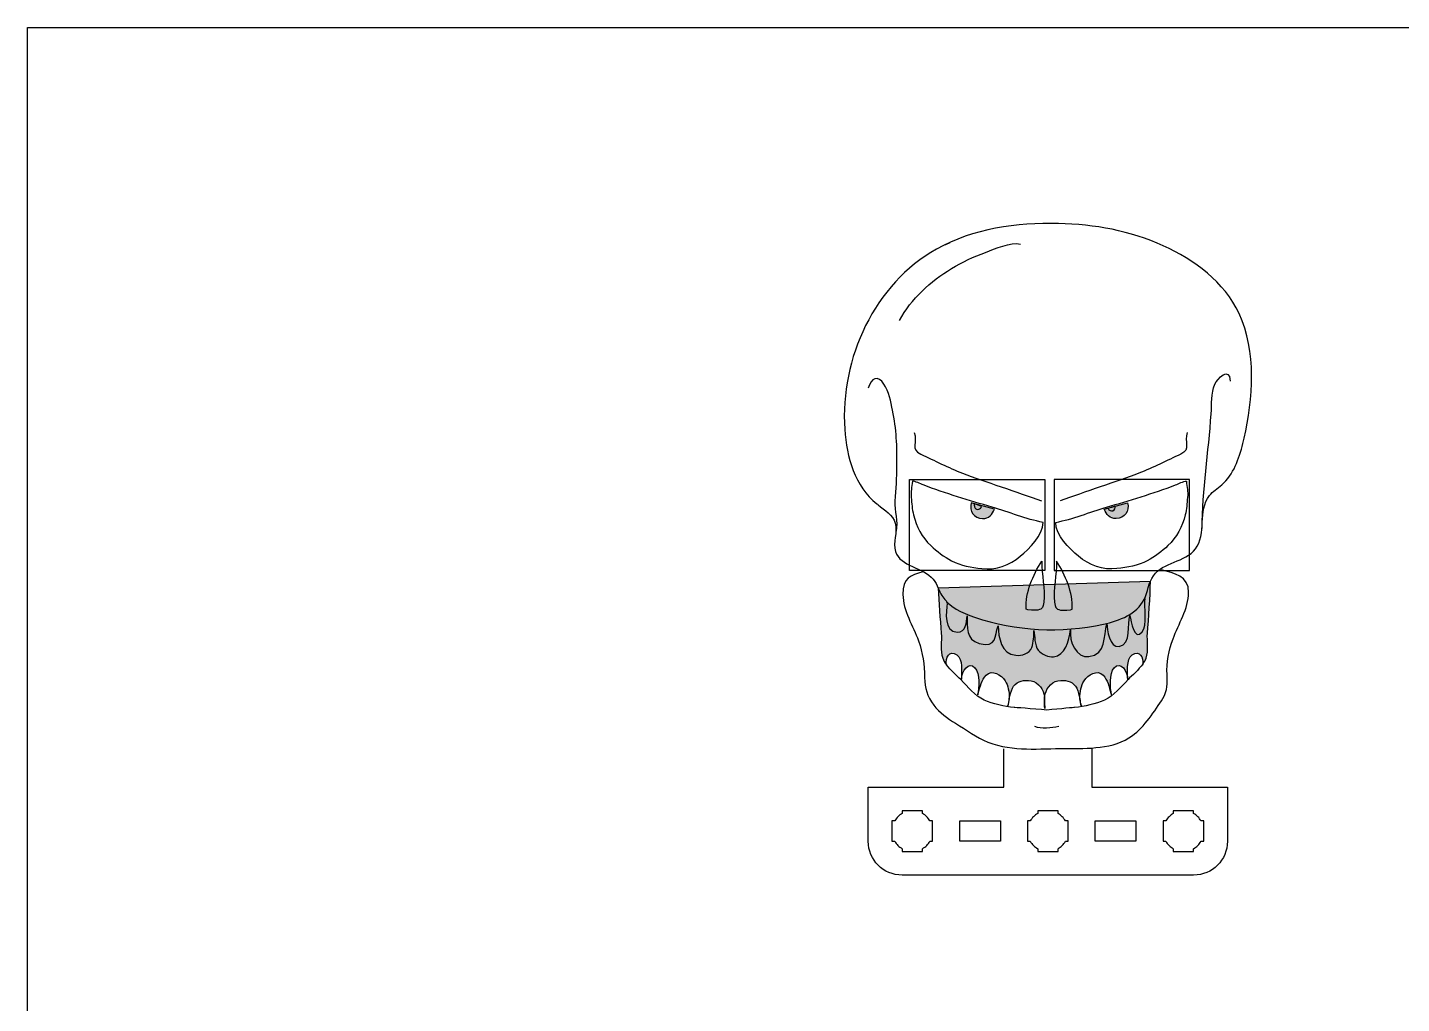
# Model space of a CAD drawing. Extents: x 0 to 879, y 0 to 842.
# Drawn here: x 0 to 575, y 434 to 842 of the extents above; entities that cross this region are included whole.
import ezdxf

# ---------------------------------------------------------------- set-up
doc = ezdxf.new("R2010")
doc.units = 0
doc.header["$MEASUREMENT"] = 0
doc.layers.add('LAYER_1', color=7, linetype='CONTINUOUS')

# ---------------------------------------------------------------- blocks, each defined once
blk = doc.blocks.new('BLOCK_2')
at = {"layer": 'LAYER_1'}
h = blk.add_hatch(color=250, dxfattribs=at)
h.dxf.hatch_style = 2
edge = h.paths.add_edge_path()
edge.add_spline(control_points=[(404.49, 640.46), (403.45, 638.16), (402.23, 636.49), (399.48, 636.53), (395.79, 636.57), (393.85, 639.65), (394.7, 643.1), (394.7, 643.1), (404.49, 640.46), (404.49, 640.46)], knot_values=[0, 0, 0, 0, 1, 1, 1, 2, 2, 2, 3, 3, 3, 3], degree=3, periodic=1)
blk.add_lwpolyline([(368.85, 652.8), (425.46, 652.8), (425.46, 614.71), (368.85, 614.71), (368.85, 652.8)], dxfattribs=at)
at = {"layer": 'LAYER_1', "color": 7}
for points, knots in [([(403.53, 641.26), (410.53, 639.22), (417.6, 636.23), (424.76, 634.92), (424.89, 629.65), (418.95, 623.78), (415.25, 620.72), (410.75, 617), (405.03, 614.83), (399.15, 615.55), (394.75, 616.09), (390.41, 616.71), (386.44, 618.87), (383.45, 620.5), (380.27, 622.88), (377.81, 625.18), (374.13, 628.61), (371.77, 633.21), (370.58, 638.05), (369.98, 640.47), (369.87, 642.87), (369.62, 645.33), (369.38, 647.76), (369.85, 649.69), (370.11, 652.09), (371.21, 652.2), (373.52, 651.01), (374.62, 650.59), (384.03, 646.97), (393.8, 644.1), (403.53, 641.26)], [0, 0, 0, 0, 1, 1, 1, 2, 2, 2, 3, 3, 3, 4, 4, 4, 5, 5, 5, 6, 6, 6, 7, 7, 7, 8, 8, 8, 9, 9, 9, 10, 10, 10, 10]), ([(404.49, 640.46), (403.45, 638.16), (402.23, 636.49), (399.48, 636.53), (395.79, 636.57), (393.85, 639.65), (394.7, 643.1), (394.7, 643.1), (404.49, 640.46), (404.49, 640.46)], [0, 0, 0, 0, 1, 1, 1, 2, 2, 2, 3, 3, 3, 3])]:
    blk.add_open_spline(points, degree=3, knots=knots, dxfattribs=at)
at = {"layer": 'LAYER_1'}
blk.add_open_spline([(404.49, 640.46), (403.45, 638.16), (402.23, 636.49), (399.48, 636.53), (395.79, 636.57), (393.85, 639.65), (394.7, 643.1), (394.7, 643.1), (404.49, 640.46), (404.49, 640.46)], degree=3, knots=[0, 0, 0, 0, 1, 1, 1, 2, 2, 2, 3, 3, 3, 3], dxfattribs=at)
blk = doc.blocks.new('BLOCK_3')
at = {"layer": 'LAYER_1'}
h = blk.add_hatch(color=250, dxfattribs=at)
h.dxf.hatch_style = 2
edge = h.paths.add_edge_path()
edge.add_spline(control_points=[(450.32, 640.46), (451.36, 638.16), (452.58, 636.49), (455.33, 636.53), (459.02, 636.57), (460.96, 639.65), (460.11, 643.1), (460.11, 643.1), (450.32, 640.46), (450.32, 640.46)], knot_values=[0, 0, 0, 0, 1, 1, 1, 2, 2, 2, 3, 3, 3, 3], degree=3, periodic=1)
blk.add_lwpolyline([(485.96, 652.8), (429.35, 652.8), (429.35, 614.71), (485.96, 614.71), (485.96, 652.8)], dxfattribs=at)
at = {"layer": 'LAYER_1', "color": 7}
for points, knots in [([(451.28, 641.26), (444.28, 639.22), (437.21, 636.23), (430.05, 634.92), (429.92, 629.66), (435.86, 623.78), (439.56, 620.72), (444.06, 617), (449.78, 614.83), (455.66, 615.55), (460.06, 616.09), (464.4, 616.71), (468.37, 618.87), (471.36, 620.5), (474.54, 622.88), (477, 625.18), (480.67, 628.61), (483.04, 633.21), (484.23, 638.05), (484.82, 640.47), (484.94, 642.87), (485.19, 645.33), (485.43, 647.76), (484.96, 649.69), (484.7, 652.09), (483.6, 652.2), (481.29, 651.01), (480.19, 650.59), (470.78, 646.97), (461.01, 644.1), (451.28, 641.26)], [0, 0, 0, 0, 1, 1, 1, 2, 2, 2, 3, 3, 3, 4, 4, 4, 5, 5, 5, 6, 6, 6, 7, 7, 7, 8, 8, 8, 9, 9, 9, 10, 10, 10, 10]), ([(450.32, 640.46), (451.36, 638.16), (452.58, 636.49), (455.33, 636.53), (459.02, 636.57), (460.96, 639.65), (460.11, 643.1), (460.11, 643.1), (450.32, 640.46), (450.32, 640.46)], [0, 0, 0, 0, 1, 1, 1, 2, 2, 2, 3, 3, 3, 3])]:
    blk.add_open_spline(points, degree=3, knots=knots, dxfattribs=at)
at = {"layer": 'LAYER_1'}
blk.add_open_spline([(450.32, 640.46), (451.36, 638.16), (452.58, 636.49), (455.33, 636.53), (459.02, 636.57), (460.96, 639.65), (460.11, 643.1), (460.11, 643.1), (450.32, 640.46), (450.32, 640.46)], degree=3, knots=[0, 0, 0, 0, 1, 1, 1, 2, 2, 2, 3, 3, 3, 3], dxfattribs=at)

msp = doc.modelspace()

# ---------------------------------------------------------------- hatches: boundary and pattern name
at = {"layer": 'LAYER_1'}
h = msp.add_hatch(color=250, dxfattribs=at)
h.dxf.hatch_style = 2
edge = h.paths.add_edge_path()
edge.add_spline(control_points=[(467.84, 578.05), (467.56, 577.27), (467.07, 576.45), (466.47, 575.64), (466.78, 578.39), (465.18, 581.64), (462.04, 579.51), (459.48, 577.77), (460.16, 571.68), (460.17, 569.05), (460.16, 572.48), (457.23, 577.19), (454.52, 574.11), (452.35, 571.63), (452.83, 565.74), (453.38, 562.74), (453.29, 562.99), (453.21, 563.24), (453.13, 563.5), (452.35, 566.03), (451.8, 569.05), (449.87, 570.99), (447.3, 573.57), (443.57, 571.09), (441.89, 568.65), (441.16, 567.61), (440.87, 566.49), (440.59, 565.28), (440.3, 564.04), (440.12, 562.57), (440.17, 561.15), (439.85, 562.7), (439.47, 564.15), (438.85, 565.5), (437.65, 568.11), (434.84, 568.93), (432.17, 568.81), (430.58, 568.74), (429.08, 568.08), (427.93, 567), (426.82, 565.95), (426.07, 564.63), (425.65, 563.17), (425.5, 562.63), (425.42, 562.11), (425.39, 561.59), (425.35, 562.16), (425.28, 562.7), (425.14, 563.17), (424.73, 564.63), (423.97, 565.95), (422.87, 567), (421.72, 568.08), (420.21, 568.74), (418.63, 568.81), (415.96, 568.93), (413.14, 568.11), (411.94, 565.5), (411.32, 564.15), (410.94, 562.7), (410.62, 561.15), (410.67, 562.58), (410.49, 564.04), (410.2, 565.28), (409.92, 566.49), (409.63, 567.61), (408.91, 568.65), (407.22, 571.09), (403.5, 573.57), (400.93, 570.99), (398.99, 569.05), (398.44, 566.03), (397.67, 563.5), (397.59, 563.24), (397.51, 562.99), (397.42, 562.74), (397.97, 565.74), (398.45, 571.63), (396.27, 574.11), (393.64, 577.09), (390.82, 572.77), (390.63, 569.38), (390.69, 572.17), (391.21, 577.84), (388.75, 579.51), (385.51, 581.71), (383.9, 578.15), (384.37, 575.36), (383.66, 576.27), (383.1, 577.18), (382.79, 578.05), (381.6, 581.37), (382.47, 585.13), (382.2, 588.56), (381.75, 594.46), (381.03, 601.47), (380.95, 607.37), (380.95, 607.37), (469.67, 610.12), (469.67, 610.12), (469.59, 604.23), (468.87, 594.46), (468.42, 588.56), (468.16, 585.13), (469.02, 581.37), (467.84, 578.05)], knot_values=[0, 0, 0, 0, 1, 1, 1, 2, 2, 2, 3, 3, 3, 4, 4, 4, 5, 5, 5, 6, 6, 6, 7, 7, 7, 8, 8, 8, 9, 9, 9, 10, 10, 10, 11, 11, 11, 12, 12, 12, 13, 13, 13, 14, 14, 14, 15, 15, 15, 16, 16, 16, 17, 17, 17, 18, 18, 18, 19, 19, 19, 20, 20, 20, 21, 21, 21, 22, 22, 22, 23, 23, 23, 24, 24, 24, 25, 25, 25, 26, 26, 26, 27, 27, 27, 28, 28, 28, 29, 29, 29, 30, 30, 30, 31, 31, 31, 32, 32, 32, 33, 33, 33, 34, 34, 34, 35, 35, 35, 35], degree=3, periodic=0)
edge.add_line((467.84, 578.05), (467.84, 578.05))
h = msp.add_hatch(color=250, dxfattribs=at)
h.dxf.hatch_style = 2
edge = h.paths.add_edge_path()
edge.add_spline(control_points=[(410.07, 558.14), (410.26, 559.18), (410.43, 560.17), (410.62, 561.13), (410.58, 560.07), (410.42, 559.04), (410.07, 558.14)], knot_values=[0, 0, 0, 0, 1, 1, 1, 2, 2, 2, 2], degree=3, periodic=0)
edge.add_line((410.07, 558.14), (410.07, 558.14))
h = msp.add_hatch(color=250, dxfattribs=at)
h.dxf.hatch_style = 2
edge = h.paths.add_edge_path()
edge.add_spline(control_points=[(440.17, 561.13), (440.37, 560.17), (440.54, 559.18), (440.72, 558.14), (440.37, 559.04), (440.21, 560.07), (440.17, 561.13)], knot_values=[0, 0, 0, 0, 1, 1, 1, 2, 2, 2, 2], degree=3, periodic=0)
edge.add_line((440.17, 561.13), (440.17, 561.13))

# ---------------------------------------------------------------- linework, layer by layer
msp.add_lwpolyline([(0, 841.89), (878.58, 841.89), (878.58, 0), (0, 0), (0, 841.89)], dxfattribs=at)
at = {"layer": 'LAYER_1', "color": 7}
for points in [[(460.17, 569.05), (460.17, 569.02)], [(389.92, 510.05), (406.92, 510.05), (406.92, 501.54), (389.92, 501.54), (389.92, 510.05)], [(446.61, 510.05), (463.62, 510.05), (463.62, 501.54), (446.61, 501.54), (446.61, 510.05)]]:
    msp.add_lwpolyline(points, dxfattribs=at)
at = {"layer": 'LAYER_1'}
for points, knots in [([(508.84, 670.1), (508.67, 669.35), (508.5, 668.59), (508.31, 667.85), (506.76, 661.47), (504.42, 654.92), (499.48, 650.59), (497.77, 649.08), (495.77, 647.87), (494.35, 646.09), (489.47, 639.98), (493.23, 629.99), (488.48, 623.79), (484.2, 618.19), (474.98, 618.33), (470.92, 612.58), (468.86, 609.67), (468.6, 605.86), (467.02, 602.67), (463.98, 596.53), (456.76, 593.81), (450.06, 592.34), (432.26, 588.43), (413.4, 589.44), (396.12, 595.23), (390.81, 597.01), (385.3, 599.52), (382.43, 604.33), (381.86, 605.29), (381.41, 606.31), (380.95, 607.33), (380.35, 608.65), (379.74, 609.96), (378.82, 611.09), (374.61, 616.28), (365.13, 616.34), (363.05, 622.7), (361.8, 626.5), (364.06, 630.76), (362.93, 634.6), (361.92, 638.02), (358.59, 640.05), (355.73, 642.26), (355.54, 642.4), (355.36, 642.54), (355.18, 642.69), (346.09, 649.95), (342.58, 662.21), (341.81, 673.82), (339.83, 703.5), (354.27, 734.65), (380.23, 749.19), (395.57, 757.78), (413.66, 760.29), (431.24, 759.91), (446.21, 759.58), (461.34, 756.83), (475.02, 750.61), (488.08, 744.67), (500.56, 735.49), (506.81, 722.2), (514.16, 706.54), (512.53, 686.46), (508.84, 670.1)], [0, 0, 0, 0, 1, 1, 1, 2, 2, 2, 3, 3, 3, 4, 4, 4, 5, 5, 5, 6, 6, 6, 7, 7, 7, 8, 8, 8, 9, 9, 9, 10, 10, 10, 11, 11, 11, 12, 12, 12, 13, 13, 13, 14, 14, 14, 15, 15, 15, 16, 16, 16, 17, 17, 17, 18, 18, 18, 19, 19, 19, 20, 20, 20, 21, 21, 21, 21]), ([(397.85, 640.39), (397.56, 640.3), (397.24, 640.31), (396.93, 640.44), (396.52, 640.61), (396.28, 641), (396.14, 641.4), (396.1, 641.5), (395.89, 642.67), (395.95, 642.65), (397.32, 642.27), (397.96, 641.95), (398.99, 641.59), (398.83, 641), (398.38, 640.54), (397.85, 640.39)], [0, 0, 0, 0, 1, 1, 1, 2, 2, 2, 3, 3, 3, 4, 4, 4, 5, 5, 5, 5]), ([(452, 640.73), (452.15, 639.85), (453.23, 639.57), (453.94, 639.79), (454.84, 640.07), (455.02, 640.81), (454.85, 641.69), (454.46, 641.64), (453.38, 641.19), (453.38, 641.19)], [0, 0, 0, 0, 1, 1, 1, 2, 2, 2, 3, 3, 3, 3]), ([(424.46, 599.25), (424.83, 599.77), (424.93, 600.47), (425.04, 601.51), (425.66, 607.01), (424.15, 613.06), (424.28, 618.64), (420.46, 612.92), (417.34, 605.62), (417.69, 598.65), (417.71, 598.23), (422.14, 598.1), (422.61, 598.22), (423.58, 598.49), (424.12, 598.8), (424.46, 599.25)], [0, 0, 0, 0, 1, 1, 1, 2, 2, 2, 3, 3, 3, 4, 4, 4, 5, 5, 5, 5]), ([(430.17, 599.25), (429.8, 599.77), (429.7, 600.47), (429.58, 601.51), (428.96, 607.01), (430.48, 613.06), (430.35, 618.64), (434.17, 612.92), (437.29, 605.62), (436.94, 598.65), (436.92, 598.23), (432.48, 598.1), (432.02, 598.22), (431.05, 598.49), (430.5, 598.8), (430.17, 599.25)], [0, 0, 0, 0, 1, 1, 1, 2, 2, 2, 3, 3, 3, 4, 4, 4, 5, 5, 5, 5]), ([(467.84, 578.05), (467.56, 577.27), (467.07, 576.45), (466.47, 575.64), (466.78, 578.39), (465.18, 581.64), (462.04, 579.51), (459.48, 577.77), (460.16, 571.68), (460.17, 569.05), (460.16, 572.48), (457.23, 577.19), (454.52, 574.11), (452.35, 571.63), (452.83, 565.74), (453.38, 562.74), (453.29, 562.99), (453.21, 563.24), (453.13, 563.5), (452.35, 566.03), (451.8, 569.05), (449.87, 570.99), (447.3, 573.57), (443.57, 571.09), (441.89, 568.65), (441.16, 567.61), (440.87, 566.49), (440.59, 565.28), (440.3, 564.04), (440.12, 562.57), (440.17, 561.15), (439.85, 562.7), (439.47, 564.15), (438.85, 565.5), (437.65, 568.11), (434.84, 568.93), (432.17, 568.81), (430.58, 568.74), (429.08, 568.08), (427.93, 567), (426.82, 565.95), (426.07, 564.63), (425.65, 563.17), (425.5, 562.63), (425.42, 562.11), (425.39, 561.59), (425.35, 562.16), (425.28, 562.7), (425.14, 563.17), (424.73, 564.63), (423.97, 565.95), (422.87, 567), (421.72, 568.08), (420.21, 568.74), (418.63, 568.81), (415.96, 568.93), (413.14, 568.11), (411.94, 565.5), (411.32, 564.15), (410.94, 562.7), (410.62, 561.15), (410.67, 562.58), (410.49, 564.04), (410.2, 565.28), (409.92, 566.49), (409.63, 567.61), (408.91, 568.65), (407.22, 571.09), (403.5, 573.57), (400.93, 570.99), (398.99, 569.05), (398.44, 566.03), (397.67, 563.5), (397.59, 563.24), (397.51, 562.99), (397.42, 562.74), (397.97, 565.74), (398.45, 571.63), (396.27, 574.11), (393.64, 577.09), (390.82, 572.77), (390.63, 569.38), (390.69, 572.17), (391.21, 577.84), (388.75, 579.51), (385.51, 581.71), (383.9, 578.15), (384.37, 575.36), (383.66, 576.27), (383.1, 577.18), (382.79, 578.05), (381.6, 581.37), (382.47, 585.13), (382.2, 588.56), (381.75, 594.46), (381.03, 601.47), (380.95, 607.37), (380.95, 607.37), (469.67, 610.12), (469.67, 610.12), (469.59, 604.23), (468.87, 594.46), (468.42, 588.56), (468.16, 585.13), (469.02, 581.37), (467.84, 578.05)], [0, 0, 0, 0, 1, 1, 1, 2, 2, 2, 3, 3, 3, 4, 4, 4, 5, 5, 5, 6, 6, 6, 7, 7, 7, 8, 8, 8, 9, 9, 9, 10, 10, 10, 11, 11, 11, 12, 12, 12, 13, 13, 13, 14, 14, 14, 15, 15, 15, 16, 16, 16, 17, 17, 17, 18, 18, 18, 19, 19, 19, 20, 20, 20, 21, 21, 21, 22, 22, 22, 23, 23, 23, 24, 24, 24, 25, 25, 25, 26, 26, 26, 27, 27, 27, 28, 28, 28, 29, 29, 29, 30, 30, 30, 31, 31, 31, 32, 32, 32, 33, 33, 33, 34, 34, 34, 35, 35, 35, 35]), ([(384.67, 601), (384.1, 597.64), (383.35, 588.96), (388.84, 589), (392.68, 589.03), (392.66, 592.99), (393, 595.85), (393, 591.19), (392.38, 585.83), (398.1, 584.29), (405.56, 582.29), (404.44, 587.46), (405.94, 591.61), (406.15, 586.83), (407.28, 579.86), (413.33, 579.32), (415.96, 579.09), (419.05, 579.92), (420.05, 582.64), (420.84, 584.77), (420.93, 587.48), (420.91, 589.73), (421.48, 587.15), (420.99, 583.65), (422.77, 581.46), (424.07, 579.87), (427.12, 578.4), (429.16, 578.66), (433.96, 579.27), (435.59, 585.11), (436.26, 590.11), (435.59, 585.11), (438.63, 578), (443.92, 578.74), (451.43, 579.78), (449.92, 587.18), (451.42, 592.56), (451.62, 590.05), (452.47, 582.28), (456.65, 582.96), (461.94, 583.83), (459.8, 592.72), (461.09, 595.89), (461.47, 593.64), (462.93, 584.9), (466.27, 589.1), (468.43, 591.83), (467.08, 599.64), (467.41, 603.13)], [0, 0, 0, 0, 1, 1, 1, 2, 2, 2, 3, 3, 3, 4, 4, 4, 5, 5, 5, 6, 6, 6, 7, 7, 7, 8, 8, 8, 9, 9, 9, 10, 10, 10, 11, 11, 11, 12, 12, 12, 13, 13, 13, 14, 14, 14, 15, 15, 15, 16, 16, 16, 16]), ([(410.07, 558.14), (410.26, 559.18), (410.43, 560.17), (410.62, 561.13), (410.58, 560.07), (410.42, 559.04), (410.07, 558.14)], [0, 0, 0, 0, 1, 1, 1, 2, 2, 2, 2]), ([(440.17, 561.13), (440.37, 560.17), (440.54, 559.18), (440.72, 558.14), (440.37, 559.04), (440.21, 560.07), (440.17, 561.13)], [0, 0, 0, 0, 1, 1, 1, 2, 2, 2, 2])]:
    msp.add_open_spline(points, degree=3, knots=knots, dxfattribs=at)
at = {"layer": 'LAYER_1', "color": 7}
for points, knots in [([(508.84, 670.1), (508.67, 669.35), (508.5, 668.59), (508.31, 667.85), (506.76, 661.47), (504.42, 654.92), (499.48, 650.59), (497.77, 649.08), (495.77, 647.87), (494.35, 646.09), (489.47, 639.98), (493.23, 629.99), (488.48, 623.79), (484.2, 618.19), (474.98, 618.33), (470.92, 612.58), (468.86, 609.67), (468.6, 605.86), (467.02, 602.67), (463.98, 596.53), (456.76, 593.81), (450.06, 592.34), (432.26, 588.43), (413.4, 589.44), (396.12, 595.23), (390.81, 597.01), (385.3, 599.52), (382.43, 604.33), (381.86, 605.29), (381.41, 606.31), (380.95, 607.33), (380.35, 608.65), (379.74, 609.96), (378.82, 611.09), (374.61, 616.28), (365.13, 616.34), (363.05, 622.7), (361.8, 626.5), (364.06, 630.76), (362.93, 634.6), (361.92, 638.02), (358.59, 640.05), (355.73, 642.26), (355.54, 642.4), (355.36, 642.54), (355.18, 642.69), (346.09, 649.95), (342.58, 662.21), (341.81, 673.82), (339.83, 703.5), (354.27, 734.65), (380.23, 749.19), (395.57, 757.78), (413.66, 760.29), (431.24, 759.91), (446.21, 759.58), (461.34, 756.83), (475.02, 750.61), (488.08, 744.67), (500.56, 735.49), (506.81, 722.2), (514.16, 706.54), (512.53, 686.46), (508.84, 670.1)], [0, 0, 0, 0, 1, 1, 1, 2, 2, 2, 3, 3, 3, 4, 4, 4, 5, 5, 5, 6, 6, 6, 7, 7, 7, 8, 8, 8, 9, 9, 9, 10, 10, 10, 11, 11, 11, 12, 12, 12, 13, 13, 13, 14, 14, 14, 15, 15, 15, 16, 16, 16, 17, 17, 17, 18, 18, 18, 19, 19, 19, 20, 20, 20, 21, 21, 21, 21]), ([(364.67, 719.33), (369.69, 728.47), (377.63, 735.72), (386.49, 741.06), (391, 743.79), (395.8, 746.04), (400.74, 747.84), (404.68, 749.27), (411.11, 752.25), (415.33, 751.33)], [0, 0, 0, 0, 1, 1, 1, 2, 2, 2, 3, 3, 3, 3]), ([(363.42, 631.25), (364.37, 635.2), (362.7, 639.68), (362.97, 643.81), (363.29, 648.75), (363.62, 653.62), (363.66, 658.57), (363.74, 666.6), (363.45, 673.9), (361.85, 681.78), (361.12, 685.37), (360.21, 689.61), (358.23, 692.76), (355.81, 696.61), (352.74, 695.35), (351.67, 691)], [0, 0, 0, 0, 1, 1, 1, 2, 2, 2, 3, 3, 3, 4, 4, 4, 5, 5, 5, 5]), ([(491.33, 632.33), (491.33, 648.32), (493.98, 664.44), (495.07, 680.34), (495.34, 684.29), (495.02, 688.95), (496.56, 692.65), (497.5, 694.91), (502.96, 700.43), (503, 694)], [0, 0, 0, 0, 1, 1, 1, 2, 2, 2, 3, 3, 3, 3]), ([(370.92, 672.5), (372.36, 668.47), (369.2, 665.48), (373.6, 663.44), (379.43, 660.75), (385.12, 657.77), (391.1, 655.46), (400.19, 651.94), (414.13, 647.62), (424.04, 643.86)], [0, 0, 0, 0, 1, 1, 1, 2, 2, 2, 3, 3, 3, 3]), ([(485.04, 672.5), (483.6, 668.47), (486.75, 665.48), (482.36, 663.44), (476.53, 660.75), (470.84, 657.77), (464.86, 655.46), (455.77, 651.94), (441.83, 647.62), (431.92, 643.86)], [0, 0, 0, 0, 1, 1, 1, 2, 2, 2, 3, 3, 3, 3]), ([(374.46, 614.25), (369.31, 612.79), (366.09, 611.7), (366.15, 604.77), (366.21, 597.93), (370.4, 591.59), (372.67, 585.39), (374.58, 580.13), (375.01, 575.52), (375.23, 570.01), (375.41, 565.53), (376.17, 562.19), (379.03, 558.51), (381.47, 555.36), (384.77, 552.94), (388.15, 550.89), (392.59, 548.19), (396.84, 544.88), (401.69, 543.02), (412.54, 538.86), (422.99, 540.35), (434.16, 540.36), (443.5, 540.38), (454.21, 539.92), (462.18, 545.76), (466.93, 549.24), (471.73, 556.19), (474.84, 561.31), (476.85, 564.62), (476.82, 567.64), (476.6, 571.24), (476.31, 576.12), (477.46, 581.64), (479.13, 586.19), (481.39, 592.4), (485.59, 598.74), (485.64, 605.58), (485.7, 612.51), (479.48, 613.6), (474.33, 615.06)], [0, 0, 0, 0, 1, 1, 1, 2, 2, 2, 3, 3, 3, 4, 4, 4, 5, 5, 5, 6, 6, 6, 7, 7, 7, 8, 8, 8, 9, 9, 9, 10, 10, 10, 11, 11, 11, 12, 12, 12, 13, 13, 13, 13]), ([(424.46, 599.25), (424.83, 599.77), (424.93, 600.47), (425.04, 601.51), (425.66, 607.01), (424.15, 613.06), (424.28, 618.64), (420.46, 612.92), (417.34, 605.62), (417.69, 598.65), (417.71, 598.23), (422.14, 598.1), (422.61, 598.22), (423.58, 598.49), (424.12, 598.8), (424.46, 599.25)], [0, 0, 0, 0, 1, 1, 1, 2, 2, 2, 3, 3, 3, 4, 4, 4, 5, 5, 5, 5]), ([(430.17, 599.25), (429.8, 599.77), (429.7, 600.47), (429.58, 601.51), (428.96, 607.01), (430.48, 613.06), (430.35, 618.64), (434.17, 612.92), (437.29, 605.62), (436.94, 598.65), (436.92, 598.23), (432.48, 598.1), (432.02, 598.22), (431.05, 598.49), (430.5, 598.8), (430.17, 599.25)], [0, 0, 0, 0, 1, 1, 1, 2, 2, 2, 3, 3, 3, 4, 4, 4, 5, 5, 5, 5]), ([(467.84, 578.05), (467.56, 577.27), (467.07, 576.45), (466.47, 575.64), (466.78, 578.39), (465.18, 581.64), (462.04, 579.51), (459.48, 577.77), (460.16, 571.68), (460.17, 569.05), (460.16, 572.48), (457.23, 577.19), (454.52, 574.11), (452.35, 571.63), (452.83, 565.74), (453.38, 562.74), (453.29, 562.99), (453.21, 563.24), (453.13, 563.5), (452.35, 566.03), (451.8, 569.05), (449.87, 570.99), (447.3, 573.57), (443.57, 571.09), (441.89, 568.65), (441.16, 567.61), (440.87, 566.49), (440.59, 565.28), (440.3, 564.04), (440.12, 562.57), (440.17, 561.15), (439.85, 562.7), (439.47, 564.15), (438.85, 565.5), (437.65, 568.11), (434.84, 568.93), (432.17, 568.81), (430.58, 568.74), (429.08, 568.08), (427.93, 567), (426.82, 565.95), (426.07, 564.63), (425.65, 563.17), (425.5, 562.63), (425.42, 562.11), (425.39, 561.59), (425.35, 562.16), (425.28, 562.7), (425.14, 563.17), (424.73, 564.63), (423.97, 565.95), (422.87, 567), (421.72, 568.08), (420.21, 568.74), (418.63, 568.81), (415.96, 568.93), (413.14, 568.11), (411.94, 565.5), (411.32, 564.15), (410.94, 562.7), (410.62, 561.15), (410.67, 562.58), (410.49, 564.04), (410.2, 565.28), (409.92, 566.49), (409.63, 567.61), (408.91, 568.65), (407.22, 571.09), (403.5, 573.57), (400.93, 570.99), (398.99, 569.05), (398.44, 566.03), (397.67, 563.5), (397.59, 563.24), (397.51, 562.99), (397.42, 562.74), (397.97, 565.74), (398.45, 571.63), (396.27, 574.11), (393.64, 577.09), (390.82, 572.77), (390.63, 569.38), (390.69, 572.17), (391.21, 577.84), (388.75, 579.51), (385.51, 581.71), (383.9, 578.15), (384.37, 575.36), (383.66, 576.27), (383.1, 577.18), (382.79, 578.05), (381.6, 581.37), (382.47, 585.13), (382.2, 588.56), (381.75, 594.46), (381.03, 601.47), (380.95, 607.37), (380.95, 607.37), (469.67, 610.12), (469.67, 610.12), (469.59, 604.23), (468.87, 594.46), (468.42, 588.56), (468.16, 585.13), (469.02, 581.37), (467.84, 578.05)], [0, 0, 0, 0, 1, 1, 1, 2, 2, 2, 3, 3, 3, 4, 4, 4, 5, 5, 5, 6, 6, 6, 7, 7, 7, 8, 8, 8, 9, 9, 9, 10, 10, 10, 11, 11, 11, 12, 12, 12, 13, 13, 13, 14, 14, 14, 15, 15, 15, 16, 16, 16, 17, 17, 17, 18, 18, 18, 19, 19, 19, 20, 20, 20, 21, 21, 21, 22, 22, 22, 23, 23, 23, 24, 24, 24, 25, 25, 25, 26, 26, 26, 27, 27, 27, 28, 28, 28, 29, 29, 29, 30, 30, 30, 31, 31, 31, 32, 32, 32, 33, 33, 33, 34, 34, 34, 35, 35, 35, 35]), ([(384.67, 601), (384.1, 597.64), (383.35, 588.96), (388.84, 589), (392.68, 589.03), (392.66, 592.99), (393, 595.85), (393, 591.19), (392.38, 585.83), (398.1, 584.29), (405.56, 582.29), (404.44, 587.46), (405.94, 591.61), (406.15, 586.83), (407.28, 579.86), (413.33, 579.32), (415.96, 579.09), (419.05, 579.92), (420.05, 582.64), (420.84, 584.77), (420.93, 587.48), (420.91, 589.73), (421.48, 587.15), (420.99, 583.65), (422.77, 581.46), (424.07, 579.87), (427.12, 578.4), (429.16, 578.66), (433.96, 579.27), (435.59, 585.11), (436.26, 590.11), (435.59, 585.11), (438.63, 578), (443.92, 578.74), (451.43, 579.78), (449.92, 587.18), (451.42, 592.56), (451.62, 590.05), (452.47, 582.28), (456.65, 582.96), (461.94, 583.83), (459.8, 592.72), (461.09, 595.89), (461.47, 593.64), (462.93, 584.9), (466.27, 589.1), (468.43, 591.83), (467.08, 599.64), (467.41, 603.13)], [0, 0, 0, 0, 1, 1, 1, 2, 2, 2, 3, 3, 3, 4, 4, 4, 5, 5, 5, 6, 6, 6, 7, 7, 7, 8, 8, 8, 9, 9, 9, 10, 10, 10, 11, 11, 11, 12, 12, 12, 13, 13, 13, 14, 14, 14, 15, 15, 15, 16, 16, 16, 16]), ([(462.04, 579.51), (459.48, 577.77), (460.16, 571.68), (460.17, 569.05), (460.16, 572.48), (457.23, 577.19), (454.52, 574.11), (452.35, 571.63), (452.83, 565.74), (453.38, 562.74), (453.29, 562.99), (453.21, 563.24), (453.13, 563.5), (452.35, 566.03), (451.8, 569.05), (449.87, 570.99), (447.3, 573.57), (443.57, 571.09), (441.89, 568.65), (441.16, 567.61), (440.87, 566.49), (440.59, 565.28), (440.3, 564.04), (440.12, 562.57), (440.17, 561.15), (439.85, 562.7), (439.47, 564.15), (438.85, 565.5), (437.65, 568.11), (434.84, 568.93), (432.17, 568.81), (430.58, 568.74), (429.08, 568.08), (427.93, 567), (426.82, 565.95), (426.07, 564.63), (425.65, 563.17), (425.5, 562.63), (425.42, 562.11), (425.39, 561.59), (425.35, 562.16), (425.28, 562.7), (425.14, 563.17), (424.73, 564.63), (423.97, 565.95), (422.87, 567), (421.72, 568.08), (420.21, 568.74), (418.63, 568.81), (415.96, 568.93), (413.14, 568.11), (411.94, 565.5), (411.32, 564.15), (410.94, 562.7), (410.62, 561.15), (410.67, 562.58), (410.49, 564.04), (410.2, 565.28), (409.92, 566.49), (409.63, 567.61), (408.91, 568.65), (407.22, 571.09), (403.5, 573.57), (400.93, 570.99), (398.99, 569.05), (398.44, 566.03), (397.67, 563.5), (397.59, 563.24), (397.51, 562.99), (397.42, 562.74), (397.97, 565.74), (398.45, 571.63), (396.27, 574.11), (393.64, 577.09), (390.82, 572.77), (390.63, 569.38), (390.69, 572.17), (391.21, 577.84), (388.75, 579.51), (385.51, 581.71), (383.9, 578.15), (384.37, 575.36), (386.11, 573.08), (388.7, 570.82), (390.32, 569.14), (393.33, 566.03), (396.14, 562.43), (400.11, 560.6), (403.89, 558.85), (408.52, 557.88), (412.67, 557.49), (412.67, 557.49), (420.49, 556.94), (426.31, 556.4), (432.13, 556.94), (437.95, 557.49), (437.95, 557.49), (442.1, 557.88), (446.73, 558.85), (450.52, 560.6), (454.48, 562.43), (457.29, 566.03), (460.3, 569.14), (462, 570.89), (464.73, 573.27), (466.47, 575.64), (466.78, 578.39), (465.18, 581.64), (462.04, 579.51)], [0, 0, 0, 0, 1, 1, 1, 2, 2, 2, 3, 3, 3, 4, 4, 4, 5, 5, 5, 6, 6, 6, 7, 7, 7, 8, 8, 8, 9, 9, 9, 10, 10, 10, 11, 11, 11, 12, 12, 12, 13, 13, 13, 14, 14, 14, 15, 15, 15, 16, 16, 16, 17, 17, 17, 18, 18, 18, 19, 19, 19, 20, 20, 20, 21, 21, 21, 22, 22, 22, 23, 23, 23, 24, 24, 24, 25, 25, 25, 26, 26, 26, 27, 27, 27, 28, 28, 28, 29, 29, 29, 30, 30, 30, 31, 31, 31, 32, 32, 32, 33, 33, 33, 34, 34, 34, 35, 35, 35, 36, 36, 36, 36]), ([(390.62, 569.02), (390.62, 569.1), (390.62, 569.19), (390.63, 569.27), (390.63, 569.27), (390.63, 569.38), (390.63, 569.38)], [0, 0, 0, 0, 1, 1, 1, 2, 2, 2, 2]), ([(410.07, 558.14), (410.26, 559.18), (410.43, 560.17), (410.62, 561.13), (410.58, 560.07), (410.42, 559.04), (410.07, 558.14)], [0, 0, 0, 0, 1, 1, 1, 2, 2, 2, 2]), ([(410.07, 558.14), (410.26, 559.18), (410.43, 560.17), (410.62, 561.13), (410.58, 560.07), (410.42, 559.04), (410.07, 558.14)], [0, 0, 0, 0, 1, 1, 1, 2, 2, 2, 2]), ([(410.62, 561.13), (410.62, 561.13), (410.62, 561.15), (410.62, 561.15), (410.62, 561.15), (410.62, 561.13), (410.62, 561.13)], [0, 0, 0, 0, 1, 1, 1, 2, 2, 2, 2]), ([(425.39, 561.59), (425.31, 560.42), (425.44, 559.28), (425.34, 558.06), (425.34, 558.07), (425.31, 558.15), (425.29, 558.19), (425.29, 558.21), (425.28, 558.22), (425.28, 558.22)], [0, 0, 0, 0, 1, 1, 1, 2, 2, 2, 3, 3, 3, 3]), ([(425.5, 558.19), (425.55, 558.29), (425.46, 557.08), (425.45, 557.06), (425.36, 558.35), (425.5, 560.07), (425.39, 561.59)], [0, 0, 0, 0, 1, 1, 1, 2, 2, 2, 2]), ([(440.17, 561.13), (440.17, 561.13), (440.17, 561.15), (440.17, 561.15), (440.17, 561.15), (440.17, 561.13), (440.17, 561.13)], [0, 0, 0, 0, 1, 1, 1, 2, 2, 2, 2]), ([(440.17, 561.13), (440.37, 560.17), (440.54, 559.18), (440.72, 558.14), (440.37, 559.04), (440.21, 560.07), (440.17, 561.13)], [0, 0, 0, 0, 1, 1, 1, 2, 2, 2, 2]), ([(440.17, 561.13), (440.37, 560.17), (440.54, 559.18), (440.72, 558.14), (440.37, 559.04), (440.21, 560.07), (440.17, 561.13)], [0, 0, 0, 0, 1, 1, 1, 2, 2, 2, 2]), ([(445.19, 540.2), (445.19, 540.2), (445.19, 524.22), (445.19, 524.22), (445.19, 524.22), (501.88, 524.22), (501.88, 524.22), (501.88, 524.22), (501.88, 501.54), (501.88, 501.54), (501.88, 493.72), (495.54, 487.37), (487.71, 487.37), (487.71, 487.37), (365.82, 487.37), (365.82, 487.37), (358, 487.37), (351.65, 493.72), (351.65, 501.54), (351.65, 501.54), (351.65, 524.22), (351.65, 524.22), (351.65, 524.22), (408.34, 524.22), (408.34, 524.22), (408.34, 524.22), (408.34, 540.2), (408.34, 540.2)], [0, 0, 0, 0, 1, 1, 1, 2, 2, 2, 3, 3, 3, 4, 4, 4, 5, 5, 5, 6, 6, 6, 7, 7, 7, 8, 8, 8, 9, 9, 9, 9]), ([(361.57, 510.05), (361.57, 510.05), (362.71, 510.05), (362.71, 510.05), (363.45, 511.34), (364.53, 512.42), (365.82, 513.16), (365.82, 513.16), (365.82, 514.3), (365.82, 514.3), (365.82, 514.3), (370.07, 514.3), (370.07, 514.3), (370.07, 514.3), (374.33, 514.3), (374.33, 514.3), (374.33, 514.3), (374.33, 513.16), (374.33, 513.16), (375.62, 512.42), (376.69, 511.34), (377.44, 510.05), (377.44, 510.05), (378.58, 510.05), (378.58, 510.05), (378.58, 510.05), (378.58, 505.8), (378.58, 505.8), (378.58, 505.8), (378.58, 501.54), (378.58, 501.54), (378.58, 501.54), (377.44, 501.54), (377.44, 501.54), (376.69, 500.25), (375.62, 499.18), (374.33, 498.43), (374.33, 498.43), (374.33, 497.29), (374.33, 497.29), (374.33, 497.29), (370.07, 497.29), (370.07, 497.29), (370.07, 497.29), (365.82, 497.29), (365.82, 497.29), (365.82, 497.29), (365.82, 498.43), (365.82, 498.43), (364.53, 499.18), (363.45, 500.25), (362.71, 501.54), (362.71, 501.54), (361.57, 501.54), (361.57, 501.54), (361.57, 501.54), (361.57, 505.8), (361.57, 505.8), (361.57, 505.8), (361.57, 510.05), (361.57, 510.05)], [0, 0, 0, 0, 1, 1, 1, 2, 2, 2, 3, 3, 3, 4, 4, 4, 5, 5, 5, 6, 6, 6, 7, 7, 7, 8, 8, 8, 9, 9, 9, 10, 10, 10, 11, 11, 11, 12, 12, 12, 13, 13, 13, 14, 14, 14, 15, 15, 15, 16, 16, 16, 17, 17, 17, 18, 18, 18, 19, 19, 19, 20, 20, 20, 20]), ([(418.26, 510.05), (418.26, 510.05), (419.4, 510.05), (419.4, 510.05), (420.15, 511.34), (421.22, 512.42), (422.51, 513.16), (422.51, 513.16), (422.51, 514.3), (422.51, 514.3), (422.51, 514.3), (426.77, 514.3), (426.77, 514.3), (426.77, 514.3), (431.02, 514.3), (431.02, 514.3), (431.02, 514.3), (431.02, 513.16), (431.02, 513.16), (432.31, 512.42), (433.39, 511.34), (434.13, 510.05), (434.13, 510.05), (435.27, 510.05), (435.27, 510.05), (435.27, 510.05), (435.27, 505.8), (435.27, 505.8), (435.27, 505.8), (435.27, 501.54), (435.27, 501.54), (435.27, 501.54), (434.13, 501.54), (434.13, 501.54), (433.39, 500.25), (432.31, 499.18), (431.02, 498.43), (431.02, 498.43), (431.02, 497.29), (431.02, 497.29), (431.02, 497.29), (426.77, 497.29), (426.77, 497.29), (426.77, 497.29), (422.51, 497.29), (422.51, 497.29), (422.51, 497.29), (422.51, 498.43), (422.51, 498.43), (421.22, 499.18), (420.15, 500.25), (419.4, 501.54), (419.4, 501.54), (418.26, 501.54), (418.26, 501.54), (418.26, 501.54), (418.26, 505.8), (418.26, 505.8), (418.26, 505.8), (418.26, 510.05), (418.26, 510.05)], [0, 0, 0, 0, 1, 1, 1, 2, 2, 2, 3, 3, 3, 4, 4, 4, 5, 5, 5, 6, 6, 6, 7, 7, 7, 8, 8, 8, 9, 9, 9, 10, 10, 10, 11, 11, 11, 12, 12, 12, 13, 13, 13, 14, 14, 14, 15, 15, 15, 16, 16, 16, 17, 17, 17, 18, 18, 18, 19, 19, 19, 20, 20, 20, 20]), ([(474.96, 510.05), (474.96, 510.05), (476.09, 510.05), (476.09, 510.05), (476.84, 511.34), (477.92, 512.42), (479.21, 513.16), (479.21, 513.16), (479.21, 514.3), (479.21, 514.3), (479.21, 514.3), (483.46, 514.3), (483.46, 514.3), (483.46, 514.3), (487.71, 514.3), (487.71, 514.3), (487.71, 514.3), (487.71, 513.16), (487.71, 513.16), (489, 512.42), (490.08, 511.34), (490.83, 510.05), (490.83, 510.05), (491.96, 510.05), (491.96, 510.05), (491.96, 510.05), (491.96, 505.8), (491.96, 505.8), (491.96, 505.8), (491.96, 501.54), (491.96, 501.54), (491.96, 501.54), (490.83, 501.54), (490.83, 501.54), (490.08, 500.25), (489, 499.18), (487.71, 498.43), (487.71, 498.43), (487.71, 497.29), (487.71, 497.29), (487.71, 497.29), (483.46, 497.29), (483.46, 497.29), (483.46, 497.29), (479.21, 497.29), (479.21, 497.29), (479.21, 497.29), (479.21, 498.43), (479.21, 498.43), (477.92, 499.18), (476.84, 500.25), (476.09, 501.54), (476.09, 501.54), (474.96, 501.54), (474.96, 501.54), (474.96, 501.54), (474.96, 505.8), (474.96, 505.8), (474.96, 505.8), (474.96, 510.05), (474.96, 510.05)], [0, 0, 0, 0, 1, 1, 1, 2, 2, 2, 3, 3, 3, 4, 4, 4, 5, 5, 5, 6, 6, 6, 7, 7, 7, 8, 8, 8, 9, 9, 9, 10, 10, 10, 11, 11, 11, 12, 12, 12, 13, 13, 13, 14, 14, 14, 15, 15, 15, 16, 16, 16, 17, 17, 17, 18, 18, 18, 19, 19, 19, 20, 20, 20, 20])]:
    msp.add_open_spline(points, degree=3, knots=knots, dxfattribs=at)
for points in [[(383.48, 750.92), (384.29, 751.28), (385.1, 751.61), (385.92, 751.92)], [(384.39, 601.38), (384.43, 601.34), (384.46, 601.31), (384.5, 601.27)], [(384.38, 575.25), (384.37, 575.29), (384.37, 575.32), (384.37, 575.36)], [(466.47, 575.64), (466.46, 575.51), (466.44, 575.38), (466.42, 575.25)], [(421.17, 549.63), (423.93, 548.57), (428.36, 548.95), (431.33, 549.7)]]:
    msp.add_open_spline(points, degree=3, dxfattribs=at)

# ---------------------------------------------------------------- block references
at = {"layer": 'LAYER_1'}
for name in ['BLOCK_2', 'BLOCK_3']:
    msp.add_blockref(name, (0, 0), dxfattribs=at)

doc.saveas('drawing.dxf')
